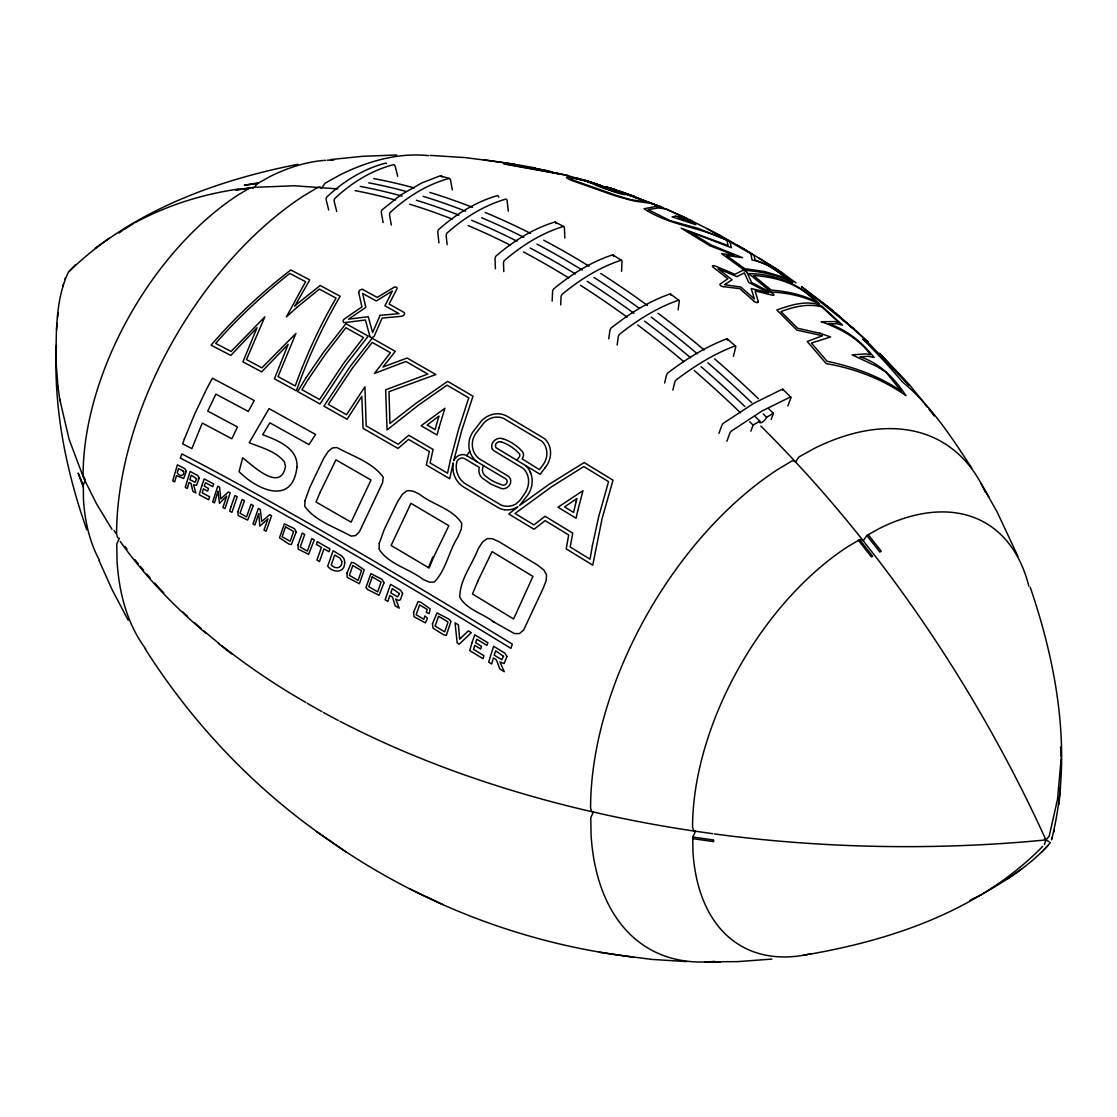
<?xml version="1.0" encoding="UTF-8"?>
<svg xmlns="http://www.w3.org/2000/svg" width="1117" height="1117" viewBox="0 0 1117 1117"><rect width="100%" height="100%" fill="white"/><g stroke="black" fill="none" stroke-linecap="round" stroke-linejoin="round"><path stroke-width="1.5" d="M55.906 358.389L56.436 345.376M1061.15 758.583L1057.548 799.13L1049.142 836.298L1045.959 839.928L1026.788 841.673A847.091 489.064 0 0 1 714.391 833.938M297.778 164.339C214.646 180.633 129.879 211.965 68.388 272.171C54.161 302.567 56.478 338.493 55.976 371.416C57.079 425.479 68.863 478.9 86.791 529.779M1051.53 839.789C1072.948 756.418 1057.659 667.352 1030.209 587.221M552.147 301.101L552.58 291.621A3.351 1.829 -57.5 0 1 553.585 288.996C571.108 274.489 591.019 261.853 612.73 254.844A3.351 1.829 -57.5 0 1 613.54 256.324M560.678 304.913L561.041 297.01A3.351 1.829 -57.5 0 1 562.046 294.385C579.569 279.878 599.466 267.242 621.192 260.233A3.351 1.829 -57.5 0 1 622.001 261.811L621.569 271.291M99.511 560.357A234.444 135.352 -60 0 1 83.482 499.69L83.272 485.141L85.115 480.519M811.389 953.625A234.444 135.352 -60 0 1 692.945 851.559L692.735 837.01L695.542 831.257L693.755 830.755L692.554 827.306A234.444 135.352 -60 0 1 846.951 547.204L859.643 539.637L861.919 539.511L863.232 540.796L866.82 535.49L879.512 528.397A234.444 135.352 -60 0 1 1028.869 586.271M1058.93 804.408L1060.494 787.499M56.506 329.501L57.079 323.371M57.609 317.451L58.07 312.592M608.765 338.814L609.896 330.548A3.351 1.634 -53.2 0 1 611.083 328.049C628.899 313.905 648.684 301.367 670.228 293.911A3.351 1.634 -53.2 0 1 670.87 295.363M617.143 345.083L618.273 336.817A3.351 1.634 -53.2 0 1 619.46 334.318C637.276 320.16 657.061 307.636 678.605 300.166A3.351 1.634 -53.2 0 1 679.234 301.618L678.103 309.884M664.615 382.977L666.486 375.298A3.351 1.424 -49.3 0 1 667.84 372.938C685.95 359.157 705.637 346.773 726.985 338.786A3.351 1.424 -49.3 0 1 727.446 340.099M672.839 390.07L674.71 382.377A3.351 1.424 -49.3 0 1 676.064 380.017C694.16 366.25 713.861 353.852 735.209 345.879A3.351 1.424 -49.3 0 1 735.67 347.192L733.422 356.407M62.692 286.678L63.376 284.332M64.898 278.999L65.149 278.105M1053.624 832.668L1054.308 830.322M1051.851 838.895L1052.102 838.001M494.091 622.183C483.479 613.624 466.808 609.896 459.771 597.162C459.799 579.541 472.268 564.685 478.188 548.726L482.684 541.899L487.096 538.631L492.22 538.645L498.894 541.647L537.612 565.118L543.714 569.865L546.534 574.683L546.227 580.435L543.225 588.198L523.65 630.058L519.531 633.548L514.462 633.59L492.388 621.15M750.861 431.19L753.067 425.06L759.839 421.151A4.789 1.717 -45.7 0 0 762.115 422.254A4.789 1.717 -45.7 0 0 766.611 417.241L773.383 413.332L768.873 408.934M771.177 419.461L773.383 413.332M718.929 433.368L721.819 425.465A3.351 1.187 -45.6 0 1 723.355 423.259L754.031 403.167L782.486 389.107A3.351 1.187 -45.6 0 1 782.78 390.266M726.916 441.215L729.82 433.298A3.351 1.187 -45.6 0 1 731.342 431.092L762.017 411L790.487 396.954A3.351 1.187 -45.6 0 1 790.78 398.099L787.876 406.016M428.453 567.59L432.851 556.978L433.508 557.327L429.11 567.981L391.118 545.487L410.972 503.32L448.866 525.716L433.508 557.327M294.748 305.849L320.188 285.491L340.154 296.256C322.631 326.304 307.859 357.985 296.382 390.824L274.419 378.789L288.144 344.385L261.657 371.863L242.92 361.838L257.022 327.742L230.8 355.429L211.071 345.181C234.919 317.41 261.881 292.361 290.783 269.965L309.744 279.92L294.916 305.932M483.605 465.677L482.893 467.213A8.768 7.763 -43.5 0 0 484.499 475.144A58.81 52.01 -43.5 0 0 495.976 482.6L502.58 485.127A3.602 3.225 -42.7 0 0 505.917 478.956L466.068 455.275A9.229 7.931 -44.9 0 0 453.767 460.595L461.684 430.617L472.994 396.172L447.638 381.372L415.678 403.502L389.945 423.525L388.995 391.704L435.853 374.544L407.091 358.026L382.922 367.06L395.32 351.338L372.17 338.269L350.054 366.585L323.93 406.155L347.122 419.252L361.81 396.34L363.081 428.342L397.987 448.448L408.585 439.4L429.319 451.505L426.317 464.979L449.69 478.732L453.195 462.941A27.743 24.015 -54.9 0 0 453.753 473.58L454.256 475.242A27.981 24.574 -54.6 0 0 463.569 486.97L498.35 507.732A21.6 19.492 -54.1 0 0 503.264 509.506L504.577 509.729M254.285 187.53L257.357 183.621L270.049 176.528A234.444 135.352 -60 0 1 325.55 160.303M1044.409 844.508L1045.959 839.928L1037.875 822.461A847.091 489.064 60 0 0 874.974 555.777L861.389 538.45A847.091 489.064 60 0 0 804.98 472.184L790.417 456.448A847.091 489.064 60 0 0 760.817 426.052M466.752 455.68L469.754 451.268A25.691 22.075 -44.9 0 1 470.103 437.389L472.184 432.949L481.301 421.053A20.469 17.327 -35.4 0 1 492.499 414.407L493.77 414.128A20.692 17.104 -26.9 0 1 497.651 413.793L498.922 413.835A20.19 16.95 -25.6 0 1 507.048 416.25L544.691 438.73A24.225 20.93 -22.8 0 1 548.852 444.594L549.382 445.934A23.848 20.874 -21.2 0 1 550.374 450.165L550.513 451.659A24.448 21.865 -30.8 0 1 545.152 467.744M296.675 307.58L319.392 289.094L336.063 298.113C319.741 326.038 306.17 355.555 295.223 385.979L278.049 376.583L295.921 333.452L261.895 367.828L246.494 359.576L264.855 316.837L231.121 351.45L215.679 343.422C237.46 318.247 262.16 295.712 288.018 274.782L289.806 273.414L305.597 281.721L286.385 316.907L297.317 307.007M516.78 460.26L519.223 457.076A3.086 2.723 -32.1 0 0 519.07 453.446L516.92 451.268A53.295 46.439 -33.3 0 0 501.002 441.773M545.152 467.744L540.125 474.292L496.032 447.722A4.035 3.463 -34.4 0 1 500.975 441.815M1050.441 842.511C1032.01 864.167 1007.464 879.679 983.016 893.684M75.188 265.036L69.003 271.445M1041.812 851.964L1047.997 845.555M1042.706 846.351C979.888 910.802 890.389 940.821 803.542 955.23M517.743 506.95L508.766 514.002L534.024 529.263L545.138 520.634L563.471 531.79L568.693 534.987L566.207 548.88L592.75 565.16L602.063 518.721L613.038 480.17L584.149 462.55L548.88 484.471L519.545 505.526L528.048 494.705A24.63 22.34 -41.8 0 0 530.701 473.147L529.444 470.397A24.895 21.991 -32.1 0 0 525.786 465.663M109.187 238.27L95.308 248.072M1007.813 878.73L1021.692 868.928M118.877 233.076L122.884 230.27M124.266 229.39L133.9 223.302M253.266 188.117L250.18 187.768L237.488 195.335A234.444 135.352 -60 0 0 83.091 475.451L85.115 479.347M393.659 287.502L377.197 297.429L362.913 289.568M135.394 222.506C167.41 205.249 202.582 194.149 238.563 189.066M969.989 900.414L981.606 894.494M822.252 335.826L807.256 341.481L826.217 363.611C854.603 368.47 882.304 378.97 905.929 395.627C894.591 378.272 880.14 363.374 859.978 356.714L868.216 356.351L874.08 357.44C862.184 342.277 847.189 330.157 828.856 323.693L836.856 323.776L842.581 325.145L821.735 306.058C807.731 299.412 790.766 305.053 776.846 309.954L796.812 330.087L822.084 335.645M597.148 185.143L600.22 185.492M258.683 182.713L244.344 185.199L257.357 183.621M250.18 187.768L235.785 189.946L248.868 188.382M330.618 159.563L362.257 156.338L396.717 154.984M771.917 959.084L737.527 961.639L704.673 961.835M252.205 187.419L294.371 185.757L337.809 188.913M707.871 961.849L720.283 962.016M430.101 155.389L465.538 157.623L499.788 162.105M723.341 286.622L739.803 288.675L754.087 301.297M686.899 961.611L651.462 959.377L617.212 954.895M540.028 169.128L543.393 170.203M452.329 189.876L450.556 180.228A3.351 2.332 -73.1 0 0 449.216 178.413L440.126 175.844L421.821 182.909L400.486 195.14L381.846 210.052A3.351 2.332 -73.1 0 0 381.358 212.928L383.131 222.562M449.216 178.413C427.141 184.347 406.811 197.095 390.084 212.551A3.351 2.332 -73.1 0 0 389.596 215.427L391.369 225.075M512.717 164.017L503.962 163.99L568.12 175.592M535.56 168.011L518.274 164.869L508.444 164.381L564.979 174.797L591.242 182.378M683.911 217.075L686.913 218.499M712.674 833.687L692.582 830.825A847.091 489.064 0 0 1 606.992 815.103L586.076 810.37A847.091 489.064 0 0 1 339.875 721.247M692.735 837.01L713.623 839.984L713.581 841.604L692.596 838.616M500.751 162.258L514.937 164.353L517.464 165.693M571.848 177.589L585.992 180.94L621.708 193.325L615.984 192.012A53.295 5.11 15.7 0 1 600.066 186.33M820.325 333.383L797.608 328.244L780.937 311.629C793.754 306.658 808.191 303.252 821.777 306.91L838.951 322.59L834.497 321.528L821.079 321.738L824.374 322.855C842.232 329.697 859.141 338.94 870.506 354.745L865.982 353.866L852.145 354.857L877.152 366.613L885.879 372.17L901.321 391.229C879.707 376.303 854.519 367.242 828.982 361.671L827.194 361.377L811.403 343.045L830.615 336.985L819.683 333.159M331.512 841.995C415.943 900.861 514.351 940.011 616.249 954.742M483.172 159.647L514.937 164.353M599.27 952.229L633.828 957.353M540.949 169.924L543.393 170.384M544.942 170.719L552.44 172.186L543.127 169.658M555.875 173.107L558.989 173.777L534.024 168.234L539.274 169.142M591.214 182.602A24.895 1.997 14.5 0 1 587.556 181.205L584.833 180.34L601.072 185.617A17.425 1.354 19.2 0 0 602.063 185.994M612.591 188.829L606.266 186.874L634.554 196.55L632.515 195.684A58.81 1.452 18.7 0 0 621.024 191.552L620.535 191.37M575.688 177.729L595.375 183.635M593.462 182.993L597.455 184.528L596.38 184.068M591.912 182.49L588.422 181.401L624.543 193.772M613.428 189.066L609.966 188.033L611.111 188.424M613.289 189.052L660.189 206.477A24.239 0.782 22.9 0 1 653.808 204.229M613.512 189.122L615.704 189.778M616.793 191.161L624.696 193.702A7.749 0.866 16.9 0 1 622.993 194.344A7.749 0.866 16.9 0 1 614.378 191.901L610.65 190.644A56.925 5.459 15.7 0 1 597.79 185.98C590.111 182.616 586.579 180.814 574.766 178.427A20.818 1.34 13.3 0 0 570.466 178.538L571.15 178.929A20.609 3.086 11.4 0 0 574.99 180.8L612.339 193.995A16.42 2.988 13.8 0 0 618.162 195.936L622.434 197.262A16.699 2.122 18.2 0 0 633.074 200.083L643.741 201.479A22.019 1.229 21.2 0 0 644.551 201.269L644.355 201.116A22.242 0.894 20 0 0 636.201 197.569L613.847 189.359M626.595 194.623L631.37 196.159M632.585 196.369L640.432 199.189M632.934 196.718L647.064 201.786M598.963 185.869L597.204 185.199M502.678 438.604L506.35 440.028A56.925 49.595 -33.3 0 1 519.21 448.336L521.904 451.031A6.716 5.92 -32.1 0 1 522.128 458.822L539.413 469.629L542.234 465.943A20.818 18.626 -30.8 0 0 546.534 449.858L545.85 447.456A20.609 17.802 -22.8 0 0 542.01 441.327L504.661 419.029A16.42 13.795 -25.6 0 0 498.838 417.144L494.566 417.255A16.699 14.13 -35.4 0 0 483.926 422.868L475.088 434.373L473.259 438.339A22.019 18.919 -44.9 0 0 472.449 446.702L472.645 448.057A22.242 19.394 -44.2 0 0 480.799 459.757L508.026 475.996A7.302 6.548 -42.7 0 1 509.897 484.555A7.302 6.548 -42.7 0 1 501.296 488.506L490.894 484.122L481.902 477.783A12.552 11.1 -43.5 0 1 479.319 473.413L479.011 471.946A12.385 10.793 -44.2 0 1 479.333 467.395L464.127 458.375A5.515 4.747 -44.9 0 0 456.811 461.74L456.322 464.798A24.043 20.818 -54.8 0 0 456.685 470.899A24.239 21.293 -54.6 0 0 465.51 483.843L500.207 504.563A17.802 16.071 -54.1 0 0 505.247 506.155L506.322 506.252A17.425 15.917 -53.8 0 0 515.928 503.976L519.168 501.072A17.914 16.252 -41.8 0 0 521.444 498.294L525.088 492.974A21 19.045 -41.8 0 0 527.406 474.823L526.917 473.622A21.586 19.352 -42.7 0 0 523.259 468.386L493.896 450.779A7.735 6.744 -44.2 0 1 492.681 449.481L492.457 449.118M648.307 202.065L651.49 203.322A24.239 0.782 22.9 0 0 652.677 203.797M633.395 196.257L639.538 198.7M648.642 202.359L663.233 207.762L655.316 206.575L644.006 208.753C669.306 225.439 700.15 227.114 727.055 240.239L728.005 245.572L681.147 228.175L709.909 245.754L734.078 255.095L721.68 253.699L744.592 270.314C760.803 271.417 779.177 275.396 792.833 282.517L769.878 265.958L755.19 260.01L753.919 255.346L747.133 250.976L719.013 234.682L690.32 220.119M592.778 182.993L600.443 186.106M651.951 203.657L647.246 202.037A25.691 1.438 21.2 0 1 646.897 202.791L635.699 201.255A20.469 2.611 18.2 0 1 624.501 198.393L623.23 198.03A20.692 4.091 15 0 1 619.349 196.983L618.078 196.634A20.19 3.672 13.8 0 1 609.952 193.981L572.309 180.675A24.225 3.63 11.4 0 1 568.148 178.776L567.618 178.455A23.848 3.183 10.2 0 1 566.626 177.617L566.598 177.561A24.448 1.564 13.3 0 1 571.848 177.589M682.529 216.433L662.744 207.72A27.981 0.908 22.9 0 1 662.102 207.511M820.073 301.297L823.187 303.252M692.261 221.012L666.598 209.13L658.29 207.944L648.223 209.647L669.963 220.594L698.516 228.51L729.946 241.412L731.342 247.723L689.175 231.484L711.124 245.028L742.596 257.706L726.553 255.444L744.774 268.708L764.475 271.487L782.012 276.779L788.7 279.962C777.669 271.333 766.262 262.509 752.076 260.038L750.819 253.671L706.67 228.524M410.065 888.978L426.485 896.825M426.722 896.867L443.086 904.686M180.368 458.096L181.848 453.907A790.012 56.227 32.9 0 1 321.263 530.505L352.958 548.81A788.993 56.157 32.9 0 1 509.184 642.219L512.354 644.174L510.888 648.349L507.704 646.394A788.993 56.157 32.9 0 0 351.464 552.971L319.825 534.708A790.012 56.227 32.9 0 0 180.395 458.11M182.308 470.536L178.525 468.582L177.282 472.84C180.745 478.83 186.623 473.273 182.308 470.536L183.733 471.611M555.219 222.074L563.666 226.528M737.29 245.14L741.171 247.29M742.358 247.946L777.278 269.379L796.086 282.936M321.933 711.641L307.384 703.389M1044.409 839.035L1049.142 841.771M305.974 702.551L291.844 694.243A847.091 489.064 0 0 1 221.501 645.431M758.764 258.111L783.743 273.888M612.968 254.969L621.429 260.345M971.804 468.135C951.642 437.222 930.88 405.303 902.257 381.777A845.304 687.555 -68.6 0 0 863.65 339.945L862.771 339.093L869.571 344.008L895.764 371.5M145.196 648.865C193.297 724.849 256.91 791.283 331.358 841.799M316.404 831.551L346.521 852.285M670.493 294.036L678.871 300.305M826.273 305.583L833.087 310.917M218.443 643.587L231.875 654.017M838.56 316.069L841.855 318.848M835.502 312.955L868.216 342.151L856.25 330.939L801.434 286.524L827.585 306.295L854.31 329.347M846.686 322.953L852.913 328.244M727.265 338.94L735.489 346.019M205.486 632.948C173.61 605.972 144.456 575.618 120.259 541.522M763.232 413.946L766.611 417.241M755.329 416.753L759.839 421.151M740.487 412.815L738.072 410.442A857.996 495.362 60 0 0 694.285 370.579M749.675 421.765L753.067 425.06M782.78 389.247L790.766 397.093M895.68 371.444L909.238 385.393L879.526 353.265L909.308 384.597L924.052 402.748M925.113 404.563L927.096 406.951M929.065 409.339L934.315 415.859L932.667 413.067M868.132 534.582L881.215 551.253L879.833 552.091L866.82 535.49M859.643 539.637L872.656 556.238L871.4 556.922L858.317 540.237M114.032 530.505L115.819 533.13M112.035 529.43L96.509 503.781L83.998 478.788M982.499 486.174L997.132 511.963L1017.922 556.378M980.894 483.41L988.838 496.842M128.162 620.158L112.105 589.636L99.078 560.622M747.064 272.52L751.587 282.503L772.084 293.115A2.569 0.852 26.5 0 1 773.299 293.925L773.411 294.022A2.779 0.963 27.8 0 1 772.475 295.251L755.064 290.909L758.317 301.73M83.677 478.034L69.086 439.288L59.718 399.118M83.272 485.141L78.134 473.091L83.147 486.747M530.128 471.737L530.715 473.147M369.936 336.482L365.413 320.007L344.916 322.576A2.569 1.759 -35.2 0 1 343.701 322.352L343.701 322.366A2.779 1.843 -35.9 0 1 344.525 318.834L361.936 306.868L358.683 292.556M397.694 176.291L395.223 166.475A3.351 2.457 -79.5 0 0 393.715 164.604C371.556 170.315 351.073 183.034 334.569 198.756A3.351 2.457 -79.5 0 0 334.262 201.66L336.72 211.476M328.705 209.996L326.248 200.18A3.351 2.457 -79.5 0 1 326.555 197.262C343.045 181.54 363.542 168.821 385.686 163.124A3.351 2.457 -79.5 0 1 386.468 163.613M55.92 360.107L58.07 387.613M57.847 386.133L59.927 400.584M508.305 211.169L507.146 200.851A3.351 2.192 -67.4 0 0 505.973 199.077C483.996 205.319 463.82 218.066 446.842 233.23A3.351 2.192 -67.4 0 0 446.186 236.036L447.149 244.637M438.953 242.864L437.794 232.545A3.351 2.192 -67.4 0 1 438.45 229.725C455.429 214.562 475.605 201.828 497.596 195.587A3.351 2.192 -67.4 0 1 498.727 197.137M1060.578 747.119L1061.08 756.893M564.825 238.061L564.462 228.119A3.351 2.025 -62.2 0 0 563.471 226.444C541.605 233.034 521.569 245.74 504.325 260.582A3.351 2.025 -62.2 0 0 503.502 263.319L503.809 271.599M495.403 268.792L495.04 258.851A3.351 2.025 -62.2 0 1 495.878 256.128C513.122 241.272 533.144 228.566 555.009 221.976A3.351 2.025 -62.2 0 1 556.001 223.651M608.486 188.312A17.425 1.354 19.2 0 1 607.383 187.935M605.219 187.167A17.425 1.354 19.2 0 1 604.143 186.776M723.355 286.636A2.527 1.187 20.1 0 1 719.99 284.849A3.016 1.368 18.7 0 1 720.228 283.955L727.907 278.775L713.093 267.2A2.765 1.033 20.7 0 1 712.744 265.818A2.765 1.033 20.7 0 1 715.48 266.125L734.902 274.307L742.484 270.496A2.639 0.838 25.2 0 1 744.927 270.914A2.639 0.838 25.2 0 1 747.105 272.534M758.178 301.688A2.723 1.131 24.7 0 1 756.977 302.581A2.723 1.131 24.7 0 1 753.975 301.311M614.853 190.504A17.802 1.117 20.5 0 1 613.847 190.155M639.343 198.631A25.942 1.047 20 0 1 647.148 201.995M661.362 207.259A27.981 0.908 22.9 0 1 656.14 205.319M654.827 204.802A27.981 0.908 22.9 0 1 653.431 204.257M601.742 186.204A21.139 1.648 19.2 0 1 599.257 185.254M327.239 160.206A234.444 135.352 -60 0 1 333.941 160.052M428.551 155.64A282.852 163.305 -60 0 0 340.14 174.852L325.103 183.188L321.501 188.284L320.188 187.125L317.912 187.349L302.875 196.369A282.852 163.305 -60 0 0 116.587 534.317L117.732 537.808L119.393 538.366L116.768 544.021L117.062 561.223A282.852 163.305 -60 0 0 145.671 648.782M985.348 492.122A282.852 163.305 -60 0 0 814.125 448.503L799.088 456.853L795.499 461.935L794.173 460.79L791.897 461L776.86 470.02A282.852 163.305 -60 0 0 590.586 807.968L591.717 811.459L593.378 812.017L590.767 817.672L591.061 834.874A282.852 163.305 -60 0 0 714.447 961.346M492.374 449.16A7.749 6.66 -34.4 0 1 494.007 440.922A7.749 6.66 -34.4 0 1 502.622 438.716M393.645 287.488A2.527 1.592 -23 0 1 397.01 287.809L397.024 287.935A3.016 1.941 -22 0 1 396.772 289.219L389.093 304.033L403.907 312.327A2.765 1.913 -27.1 0 1 404.256 314.617A2.765 1.913 -27.1 0 1 401.52 316.293L382.098 318.08L374.516 335.505A2.639 1.857 -34.5 0 1 372.073 337.488A2.639 1.857 -34.5 0 1 369.895 336.51M358.822 292.486A2.723 1.745 -29.7 0 1 360.023 290.071A2.723 1.745 -29.7 0 1 363.025 289.457M477.476 461.963A25.942 22.619 -44.2 0 1 469.754 451.268M517.743 506.95A21.139 19.31 -53.8 0 1 504.577 509.715M338.353 720.465A847.091 489.064 0 0 1 323.371 712.451M218.862 643.322A847.091 489.064 0 0 1 203.476 630.547M200.976 628.396A847.091 489.064 0 0 1 194.819 622.965M187.6 616.402A847.091 489.064 0 0 1 182.895 611.976M163.78 592.89A847.091 489.064 0 0 1 154.732 583.102M150.181 577.978A847.091 489.064 0 0 1 146.83 574.11M143.548 570.215A847.091 489.064 0 0 1 140.323 566.319M138.215 563.708A847.091 489.064 0 0 1 135.087 559.785M127.059 549.229A847.091 489.064 0 0 1 125.118 546.576M368.666 182.811A857.996 495.362 60 0 1 405.932 191.398M423.092 196.341A857.996 495.362 60 0 1 465.691 211.225M481.609 217.717A857.996 495.362 60 0 1 523.817 237.307M536.956 244.106A857.996 495.362 60 0 1 582.278 270.091M593.965 277.421A857.996 495.362 60 0 1 639.357 308.376M651.309 317.2A857.996 495.362 60 0 1 697.399 353.866M707.829 362.76A857.996 495.362 60 0 1 751.615 402.609M360.219 186.413A857.996 495.362 60 0 1 402.26 196.159M416.32 200.25A857.996 495.362 60 0 1 458.919 215.134M471.653 220.286A857.996 495.362 60 0 1 517.031 241.216M530.184 248.016A857.996 495.362 60 0 1 575.506 274M587.193 281.33A857.996 495.362 60 0 1 633.911 313.263M644.523 321.11A857.996 495.362 60 0 1 690.627 357.775M701.057 366.669A857.996 495.362 60 0 1 744.844 406.518M355.122 190.644A857.996 495.362 60 0 1 395.488 200.069M409.548 204.174A857.996 495.362 60 0 1 452.148 219.058M468.065 225.536A857.996 495.362 60 0 1 510.26 245.126M523.412 251.925A857.996 495.362 60 0 1 568.735 277.91M580.421 285.24A857.996 495.362 60 0 1 627.14 317.172M637.751 325.019A857.996 495.362 60 0 1 683.855 361.685M373.762 178.594A857.996 495.362 60 0 1 414.253 187.907M429.863 192.431A857.996 495.362 60 0 1 472.463 207.315M485.197 212.467A857.996 495.362 60 0 1 530.589 233.397M543.728 240.197A857.996 495.362 60 0 1 589.05 266.181M600.737 273.511A857.996 495.362 60 0 1 647.455 305.444M658.081 313.291A857.996 495.362 60 0 1 704.171 349.956M714.601 358.85A857.996 495.362 60 0 1 758.387 398.699M440.978 175.914A3.351 2.332 -73.1 0 1 442.109 177.031M341.774 561.404C342.654 568.092 335.309 569.893 331.274 564.825L334.723 555.023L340.126 558.249L341.774 561.404M379.249 543.42L379.124 549.313C388.856 564.448 409.297 568.581 423.078 579.43L429.542 582.236L434.359 581.999C446.242 569.712 448.811 550.89 458.082 536.691L461.307 529.095L461.782 523.482C452.888 508.78 433.145 504.954 420.076 494.663C415.999 492.304 411.559 489.791 406.7 490.894L402.413 494.259L397.498 501.826L384.025 530.03L379.249 543.42M258.697 513.694L259.898 526.093L267.968 518.846L263.989 530.044L266.153 531.245L271.571 515.747L269.686 514.7L261.741 521.457L260.261 509.45L258.362 508.389L253 523.929L254.899 524.99L258.697 513.694M218.01 491.396L219.49 503.362L226.709 496.088L222.939 507.453L224.992 508.57L230.2 492.904L228.413 491.941L220.747 498.922L219.574 487.152L217.787 486.188L212.677 501.924L214.45 502.873L218.01 491.396M305.025 500.611L304.746 506.378C315.371 521.094 335.393 527.378 351.115 536.09L355.611 535.588L359.395 531.832L382.586 482.698L383.215 477.196C372.603 462.424 352.581 456.155 336.845 447.512L332.308 447.973L328.189 451.45L323.721 458.319L309.912 487.124L305.025 500.611M344.65 562.731C344.902 573.23 333.061 573.161 327.672 566.235L333.117 550.765L341.648 555.861L343.659 558.207A6.897 5.403 -89.7 0 1 344.65 562.731M592.373 545.696L590.055 559.184L570.228 547.009L572.714 533.13L565.411 528.662L545.054 516.277L533.912 524.892L515.021 513.471L552.021 486.481L583.8 466.557L608.556 481.664L598.726 516.543L592.373 545.696M432.447 623.803L433.019 628.145L443.631 634.763L446.297 635.433L451.003 621.345L448.839 619.111L437.012 612.94L432.447 623.803M296.927 467.283C292.361 505.875 257.315 490.14 239.108 471.639L242.654 457.802C252.414 465.272 280.744 493.086 285.505 466.389L284.416 461.866C275.843 451.128 261.434 447.652 249.231 442.737L269.029 408.613L315.566 434.457L309.004 444.622L269.825 422.812L262.69 434.681C277.156 440.154 298.574 448.266 296.927 467.283M506.978 656.433L504.13 663.582L499.913 661.878L504.27 671.708L499.83 668.971L496.311 659.672L493.421 657.899L491.662 663.973L488.66 662.144L493.616 646.268L504.744 653.068L506.978 656.433M503.53 656.363L501.756 659.672L494.217 655.148L495.655 650.778L503.53 656.363M237.879 511.642L238.144 515.509L247.681 520.075L253.294 505.582L250.99 504.312L246.578 516.878L240.015 513.262L244.428 500.695L242.138 499.439L237.879 511.642M450.402 460.022L447.54 473.203L430.087 462.927L433.089 449.453L410.33 436.161L408.752 435.253L398.141 444.287L366.181 425.87L364.924 386.761L346.549 414.7L328.3 404.396L352.525 367.94L372.226 342.416L390.447 352.693L374.404 373.483L405.876 361.461L427.825 374.069L385.658 389.791L387.054 429.947L418.484 405.136L447.037 385.17L468.777 397.861L458.71 428.844L450.402 460.022M402.609 593.434L400.375 599.787L398.546 600.471L395.697 598.991L399.202 608.151L395.195 605.777L392.458 597.078L389.861 595.556L387.822 601.407L385.128 599.815L390.559 584.331L400.64 590.293L402.609 593.434M399.425 593.588L397.582 596.841L390.796 592.904L392.304 588.603L399.425 593.588M577.726 510.734L576.051 518.218L558.011 507.216L582.976 490.684L577.726 510.734M576.051 501.84L573.607 512.438L564.56 506.923L576.972 498.489L576.051 501.84M199.203 478.202L196.438 485.406L193.506 484.722L195.88 492.974L192.892 491.396L191.035 483.424L189.052 482.376L187.293 488.45L185.254 487.375L190.113 471.444L197.863 475.535L199.203 478.202M413.583 612.27L413.988 616.724L425.34 622.825L427.518 618.385L424.949 615.956L423.776 619.279L416.152 614.713L419.587 604.911L427.225 609.477L426.191 612.409L429.221 613.526L430.129 608.807L420.746 602.258L418.079 601.602L413.583 612.27M196.662 478.844L195.028 482.265L189.862 479.626L191.244 475.228L196.662 478.844M186.26 471.374L183.677 478.495L176.486 475.619L174.671 481.888L172.688 480.855L177.408 464.812L184.947 468.749L186.26 471.374M383.997 582.725L379.026 595.277L367.954 589.692L365.957 587.598L370.858 573.663L381.888 579.206L383.997 582.725M347.01 573.035L347.205 577.335L359.381 583.73L364.268 569.81L353.963 562.856L351.464 562.326L347.01 573.035M298.044 544.845L298.183 549.089L308.585 554.339L314.296 539.944L311.811 538.52L307.398 551.086L300.278 547.023L304.704 534.457L302.204 533.032L298.044 544.845M296.242 531.915L291.328 544.51L288.996 544.105L279.487 537.808L284.388 523.887L294.427 528.634L296.242 531.915M438.967 427.811L437.012 435.002L421.123 425.731L444.915 408.25L438.967 427.811M438.632 416.92L435.113 429.654L427.141 425.018L438.925 416.069L438.632 416.92M201.814 485.713L199.203 494.733L208.697 499.788L209.577 496.758L202.219 492.834L203.378 488.855L207.622 491.117L208.502 488.436L204.229 486.146L205.444 482.698L212.775 486.621L213.696 483.982L204.202 478.914L201.814 485.713M230.954 506.811L229.697 511.139L231.945 512.354L237.195 496.73L234.933 495.501L230.954 506.811M435.407 625.255L435.169 626.106L444.706 631.859L448.057 621.987L438.562 616.277L435.407 625.255M471.946 642.861L469.712 650.583L483.033 658.695L483.912 655.665L473.594 649.368L474.753 645.389L480.687 649.005L481.525 646.296L475.619 642.708L476.833 639.259L486.97 645.417L487.892 642.778L474.781 634.805L471.946 642.861M184.333 439.121L182.685 443.826L191.887 448.615L202.275 423.05L231.847 438.772L237.474 426.959L207.762 411.112L215.874 394.106L248.309 411.447L254.229 400.556L253.35 400.068A845.304 60.164 32.9 0 0 214.743 379.501L212.412 378.272L207.036 388.157L194.944 413.485L184.333 439.121M285.561 526.931L282.112 536.718L290.183 541.284L293.631 531.497L285.561 526.931M317.368 541.703L316.39 544.468L321.417 547.358L316.949 560.064L319.504 561.53L323.972 548.824L329.012 551.728L329.99 548.964L317.368 541.703M352.818 565.523L349.384 575.311L358.082 580.393L361.517 570.592L352.818 565.523M372.254 576.889L368.805 586.676L377.644 591.87L381.092 582.083L372.254 576.889M319.783 493.002L316.055 502.022L351.115 522.156L371.012 480.017L335.938 459.855L319.783 493.002M477.867 581.022L472.491 594.007L513.583 618.972L532.949 576.4L492.08 551.603L477.867 581.022M380.101 315.329L372.603 332.545L368.233 316.697L348.532 319.169L365.804 307.398L362.606 293.436L376.247 300.962L392.416 290.992L384.918 305.765L399.006 313.64L380.101 315.329M306.226 377.476L297.639 391.522L320.034 403.977L346.116 364.463L368.275 336.091L345.935 323.679L323.483 352.358L306.226 377.476M308.585 378.789L301.911 389.679L319.546 399.495L343.701 363.151L363.5 337.529L345.893 327.742L325.871 353.614L308.585 378.789M461.084 637.709L459.659 639.217L458.403 624.878L455.052 622.853L457.188 642.973L459.227 644.202L471.304 632.697L468.358 630.896L461.084 637.709M726.022 283.718L724.584 284.681L740.753 287.013L754.394 298.965L751.196 288.521L768.468 292.682L748.767 282.475L744.397 272.869L736.899 276.639L717.994 268.68L732.082 279.781L726.022 283.718M675.492 216.209L672.085 216.852L695.877 224.712L679.988 216.628L675.492 216.209M678.368 217.689L689.859 222.06L681.887 217.969L678.368 217.689M752.286 273.637L748.725 273.595L771.065 291.998C787.694 292.738 804.491 296.424 819.361 304.075C801.769 285.394 777.879 274.908 752.286 273.637M754.729 275.536L753.5 275.522L771.107 290.029C786.173 291.369 801.475 294.274 815.089 301.171C799.563 284.123 777.153 277.239 754.729 275.536"/></g></svg>
